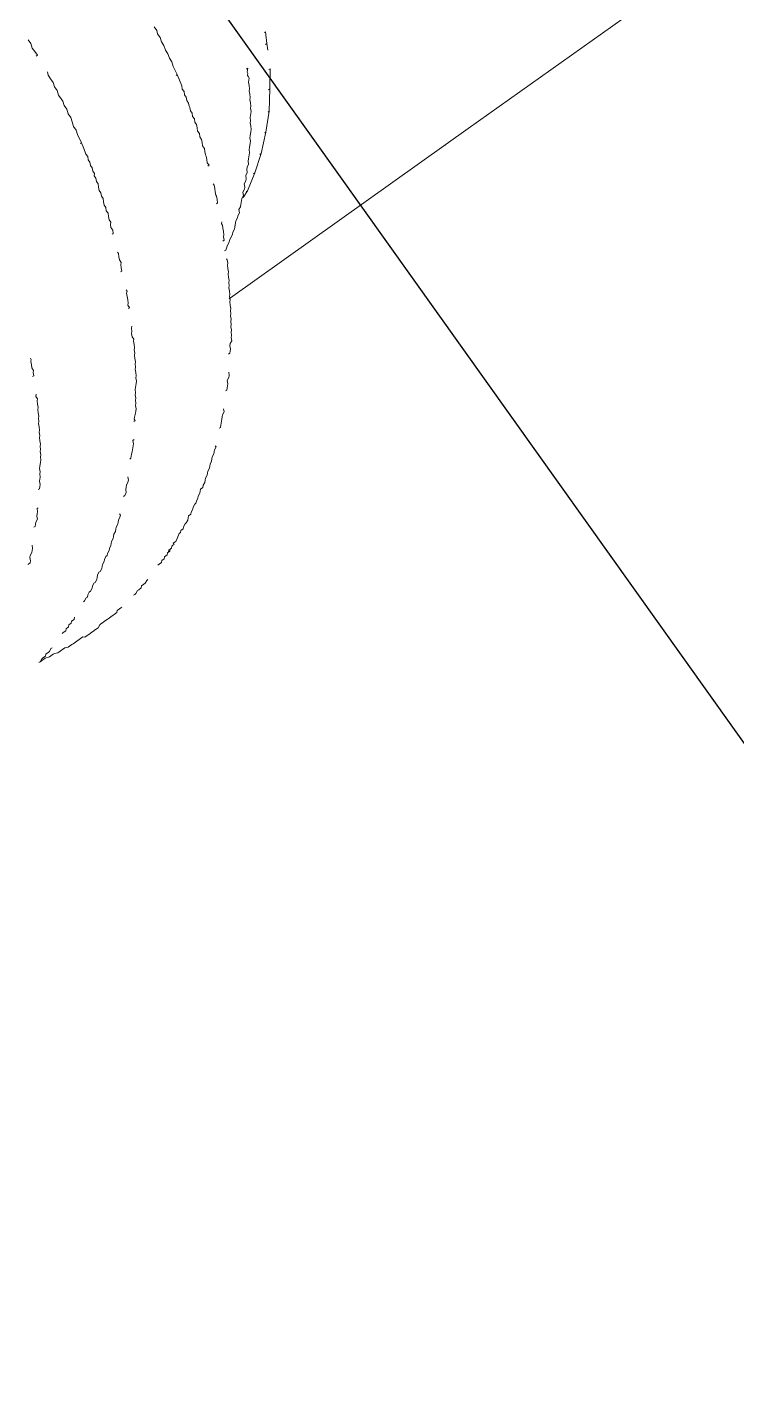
# Model space of a CAD drawing. Header units: feet. Extents: x 2321988 to 2329858, y 6722724 to 6730499.
# Drawn here: x 2326067.332 to 2326067.719, y 6726844.033 to 6726844.782 of the extents above; entities that cross this region are included whole.
import ezdxf

# ---------------------------------------------------------------- set-up
doc = ezdxf.new("R2010")
doc.units = ezdxf.units.FT
doc.header["$MEASUREMENT"] = 0
doc.layers.add('C-BESS-EQUIPMENT', color=255, linetype='Continuous')

# ---------------------------------------------------------------- blocks, each defined once
blk = doc.blocks.new('Midpoint Site Plan$0$P1730-01-0001')
at = {"color": 0, "linetype": 'ByBlock', "lineweight": -2}
blk.add_lwpolyline([(6.806, 35.1942), (-6.806, 35.1942), (-6.806, -35.1942), (6.806, -35.1942)], close=True, dxfattribs=at)
blk = doc.blocks.new('Midpoint Site Plan$0$A$C71e53a02')
at = {"lineweight": 9}
for points in [[(3.9466, -0.3557), (3.9466, -0.3557)], [(3.9466, -0.3557), (3.9466, -0.3849), (3.9564, -0.4142), (3.9564, -0.4434), (3.9564, -0.4726), (3.9661, -0.4726)], [(3.9564, -0.4726), (3.9564, -0.4726)], [(3.2255, -0.765), (3.2255, -0.7942), (3.2352, -0.8137), (3.2352, -0.8429), (3.245, -0.8722), (3.245, -0.9014), (3.2547, -0.9306), (3.2547, -0.9599), (3.2645, -0.9891), (3.2645, -1.0183), (3.2742, -1.0476), (3.284, -1.106), (3.2937, -1.145), (3.3035, -1.184), (3.3132, -1.2035), (3.3132, -1.223), (3.3229, -1.2425), (3.3229, -1.2619), (3.3327, -1.2814), (3.3327, -1.3009), (3.3424, -1.3204), (3.3424, -1.3302), (3.3522, -1.3496), (3.3522, -1.3691), (3.3619, -1.3886), (3.3619, -1.4081), (3.3717, -1.4276), (3.3717, -1.4471), (3.3814, -1.4666), (3.3912, -1.4861), (3.3912, -1.5056), (3.4009, -1.525), (3.4009, -1.5445), (3.4107, -1.564), (3.4204, -1.5835), (3.4204, -1.603), (3.4301, -1.6225), (3.4399, -1.642), (3.4399, -1.6517), (3.4496, -1.6712), (3.4594, -1.6907), (3.4594, -1.7102), (3.4691, -1.7102)], [(3.9661, -0.5993), (3.9758, -0.6188), (3.9758, -0.648), (3.9758, -0.6773), (3.9856, -0.7065), (3.9856, -0.7357), (3.9953, -0.765), (3.9953, -0.7942), (3.9953, -0.8137), (4.0051, -0.8429), (4.0051, -0.8722), (4.0148, -0.9014), (4.0148, -0.9306), (4.0246, -0.9599), (4.0343, -0.9891), (4.0343, -1.0183), (4.0441, -1.0476), (4.0538, -1.106), (4.0635, -1.145), (4.0733, -1.184), (4.0733, -1.2035), (4.083, -1.223), (4.083, -1.2425), (4.0928, -1.2619), (4.0928, -1.2814), (4.1025, -1.3009), (4.1025, -1.3204), (4.1123, -1.3302), (4.1123, -1.3496), (4.122, -1.3691), (4.122, -1.3886), (4.1318, -1.4081), (4.1415, -1.4276), (4.1415, -1.4471), (4.1512, -1.4666), (4.1512, -1.4861), (4.161, -1.5056), (4.1707, -1.525), (4.1707, -1.5445), (4.1805, -1.564), (4.1805, -1.5835), (4.1902, -1.603), (4.2, -1.6225), (4.2, -1.642), (4.2097, -1.6517), (4.2195, -1.6712), (4.2195, -1.6907), (4.2292, -1.7102), (4.239, -1.7102)], [(3.284, -1.106), (3.2937, -1.106)], [(4.0538, -1.106), (4.0635, -1.106)], [(2.6895, -1.2814), (2.6506, -1.2132), (2.6603, -1.2132)], [(2.709, -1.3204), (2.6895, -1.2814), (2.6993, -1.2814)], [(2.8844, -1.3399), (2.8942, -1.3399), (2.8844, -1.3399), (2.8942, -1.3496), (2.9039, -1.3594), (2.9039, -1.3691), (2.9137, -1.3789), (2.9137, -1.3886), (2.9137, -1.3984), (2.9234, -1.4081), (2.9332, -1.4179), (2.9429, -1.4373), (2.9526, -1.4568), (2.9624, -1.4666), (2.9721, -1.4861), (2.9819, -1.5056), (2.9916, -1.5153), (3.0014, -1.5348), (3.0111, -1.5543), (3.0209, -1.564), (3.0306, -1.5835), (3.0501, -1.603), (3.0598, -1.6128), (3.0696, -1.6322), (3.0793, -1.642), (3.0891, -1.6615), (3.0988, -1.681), (3.1086, -1.6907), (3.1281, -1.7102), (3.1378, -1.7199), (3.1475, -1.7394), (3.1573, -1.7492), (3.1768, -1.7687), (3.1865, -1.7784), (3.1963, -1.7979), (3.206, -1.8076), (3.2255, -1.8271), (3.2352, -1.8369), (3.245, -1.8564), (3.2645, -1.8661), (3.2742, -1.8759), (3.284, -1.8953), (3.3035, -1.9051), (3.3132, -1.9246), (3.3229, -1.9343), (3.3424, -1.9441), (3.3522, -1.9636), (3.3619, -1.9733), (3.3814, -1.983), (3.3912, -2.0025), (3.4107, -2.0123), (3.4204, -2.022), (3.4399, -2.0415), (3.4496, -2.0513), (3.4691, -2.061), (3.4789, -2.0805), (3.4984, -2.0902), (3.5081, -2.1), (3.5276, -2.1097), (3.5373, -2.1195), (3.5568, -2.139), (3.5666, -2.1487), (3.5861, -2.1585), (3.5958, -2.1682), (3.6153, -2.1779), (3.6348, -2.1877), (3.6445, -2.1974), (3.664, -2.2072), (3.6932, -2.2267), (3.703, -2.2267)], [(2.8455, -1.5348), (2.7675, -1.4276), (2.7772, -1.4276)], [(2.9332, -1.6517), (2.8455, -1.5348), (2.8552, -1.5348)], [(3.0306, -1.7492), (2.9332, -1.6517), (2.9429, -1.6517)], [(3.1378, -1.8466), (3.0306, -1.7492), (3.0404, -1.7492)], [(3.4594, -1.7102), (3.4594, -1.7102)], [(4.2292, -1.7102), (4.2292, -1.7102)], [(3.245, -1.9246), (3.1378, -1.8466), (3.1475, -1.8466)], [(3.5081, -1.8271), (3.5081, -1.8369), (3.5178, -1.8564), (3.5276, -1.8759), (3.5373, -1.8953), (3.5373, -1.9051), (3.5471, -1.9246), (3.5568, -1.9441), (3.5666, -1.9441)], [(4.2779, -1.8271), (4.2779, -1.8369), (4.2877, -1.8564), (4.2974, -1.8759), (4.2974, -1.8953), (4.3072, -1.9051), (4.3169, -1.9246), (4.3267, -1.9441), (4.3364, -1.9441)], [(3.3522, -1.9928), (3.245, -1.9246), (3.2547, -1.9246)], [(3.4009, -2.0123), (3.3522, -1.9928), (3.3619, -1.9928)], [(3.6055, -2.061), (3.6153, -2.0708), (3.6153, -2.0805), (3.625, -2.1), (3.6348, -2.1195), (3.6445, -2.139), (3.6543, -2.1487), (3.664, -2.1682), (3.6738, -2.1682)], [(4.3754, -2.061), (4.3754, -2.0708), (4.3851, -2.0805), (4.3949, -2.1), (4.4046, -2.1195), (4.4144, -2.139), (4.4241, -2.1487), (4.4241, -2.1682), (4.4338, -2.1682)], [(5.1452, -2.061), (5.1452, -2.0708), (5.155, -2.0805), (5.1647, -2.1), (5.1744, -2.1195), (5.1744, -2.139), (5.1842, -2.1487), (5.1939, -2.1682), (5.2037, -2.1682)], [(3.7225, -2.2754), (3.7225, -2.2851), (3.7322, -2.3046), (3.742, -2.3144), (3.7517, -2.3339), (3.7615, -2.3533), (3.7712, -2.3631), (3.7809, -2.3826), (3.7907, -2.4021), (3.8004, -2.4118), (3.8102, -2.4313), (3.8199, -2.4411), (3.8297, -2.4605), (3.8394, -2.48), (3.8492, -2.4898), (3.8589, -2.5093), (3.8687, -2.519), (3.8784, -2.5385), (3.8881, -2.558), (3.8979, -2.5677), (3.9076, -2.5872), (3.9174, -2.597), (3.9271, -2.6165), (3.9369, -2.6262), (3.9466, -2.6457), (3.9564, -2.6554), (3.9661, -2.6749), (3.9758, -2.6847), (3.9856, -2.7042), (3.9953, -2.7139), (4.0051, -2.7334), (4.0246, -2.7431), (4.0343, -2.7529), (4.0441, -2.7724), (4.0538, -2.7821), (4.0635, -2.7919), (4.0733, -2.7919)], [(4.4826, -2.2754), (4.4923, -2.2851), (4.5021, -2.3046), (4.5118, -2.3144), (4.5215, -2.3339), (4.5215, -2.3533), (4.5313, -2.3631), (4.541, -2.3826), (4.5508, -2.4021), (4.5605, -2.4118), (4.5703, -2.4313), (4.58, -2.4411), (4.5898, -2.4605), (4.5995, -2.48), (4.6093, -2.4898), (4.619, -2.5093), (4.6287, -2.519), (4.6385, -2.5385), (4.6482, -2.558), (4.658, -2.5677), (4.6677, -2.5872), (4.6775, -2.597), (4.697, -2.6165), (4.7067, -2.6262), (4.7164, -2.6457), (4.7262, -2.6554), (4.7359, -2.6749), (4.7457, -2.6847), (4.7554, -2.7042), (4.7652, -2.7139), (4.7749, -2.7334), (4.7847, -2.7431), (4.7944, -2.7529), (4.8139, -2.7724), (4.8236, -2.7821), (4.8236, -2.7919), (4.8334, -2.7919)], [(5.2524, -2.2754), (5.2621, -2.2851), (5.2621, -2.3046), (5.2719, -2.3144), (5.2816, -2.3339), (5.2914, -2.3533), (5.3011, -2.3631), (5.3109, -2.3826), (5.3206, -2.4021), (5.3304, -2.4118), (5.3401, -2.4313), (5.3498, -2.4411), (5.3596, -2.4605), (5.3693, -2.48), (5.3791, -2.4898), (5.3888, -2.5093), (5.3986, -2.519), (5.4083, -2.5385), (5.4181, -2.558), (5.4278, -2.5677), (5.4376, -2.5872), (5.4473, -2.597), (5.457, -2.6165), (5.4668, -2.6262), (5.4765, -2.6457), (5.4863, -2.6554), (5.5058, -2.6749), (5.5155, -2.6847), (5.5253, -2.7042), (5.535, -2.7139), (5.5447, -2.7334), (5.5545, -2.7431), (5.5642, -2.7529), (5.574, -2.7724), (5.5837, -2.7821), (5.5935, -2.7919), (5.6032, -2.7919)], [(0, -2.4995), (0.0292, -2.4995), (1.9392, -2.4995), (2.1146, -2.4995), (2.1243, -2.4995)], [(1.9392, -2.4995), (1.9489, -2.4995)], [(2.1146, -2.4995), (3.8492, -2.4995), (3.8589, -2.4995)], [(4.1415, -2.8893), (4.1415, -2.8893)], [(4.1415, -2.8893), (4.1512, -2.9088), (4.161, -2.9185), (4.1805, -2.9283), (4.1902, -2.9478), (4.2, -2.9575), (4.2097, -2.9673), (4.2195, -2.977), (4.2292, -2.977)], [(4.9016, -2.8893), (4.9113, -2.8893), (4.9211, -2.9088), (4.9308, -2.9185), (4.9406, -2.9283), (4.9601, -2.9478), (4.9698, -2.9575), (4.9795, -2.9673), (4.9893, -2.977), (4.999, -2.977)], [(5.6714, -2.8893), (5.6812, -2.8893), (5.6909, -2.9088), (5.7007, -2.9185), (5.7104, -2.9283), (5.7201, -2.9478), (5.7396, -2.9575), (5.7494, -2.9673), (5.7591, -2.977), (5.7689, -2.977)], [(4.3072, -3.0647), (4.3072, -3.0647)], [(4.3072, -3.0647), (4.3169, -3.0842), (4.3364, -3.0939), (4.3461, -3.1037), (4.3559, -3.1134), (4.3656, -3.1232), (4.3851, -3.1427), (4.3949, -3.1524), (4.4046, -3.1524)], [(5.077, -3.0647), (5.077, -3.0647)], [(5.077, -3.0647), (5.0867, -3.0842), (5.0965, -3.0939), (5.116, -3.1037), (5.1257, -3.1134), (5.1355, -3.1232), (5.1452, -3.1427), (5.1647, -3.1524), (5.1744, -3.1524)], [(5.8468, -3.0647), (5.8468, -3.0647)], [(5.8468, -3.0647), (5.8566, -3.0842), (5.8663, -3.0939), (5.8761, -3.1037), (5.8956, -3.1134), (5.9053, -3.1232), (5.915, -3.1427), (5.9248, -3.1524), (5.9345, -3.1524), (5.9443, -3.1524)], [(4.3949, -3.1524), (4.3949, -3.1524)], [(4.4923, -3.2304), (4.4923, -3.2401), (4.5118, -3.2499), (4.5215, -3.2596), (4.5313, -3.2694), (4.5508, -3.2791), (4.5605, -3.2888), (4.5703, -3.2986), (4.5898, -3.3083), (4.5995, -3.3181), (4.6093, -3.3278), (4.6287, -3.3376), (4.6385, -3.3473), (4.6482, -3.3571), (4.6677, -3.3668), (4.6775, -3.3765), (4.6872, -3.3863), (4.7067, -3.396), (4.7164, -3.4058), (4.7359, -3.4058), (4.7457, -3.4155), (4.7554, -3.4253), (4.7749, -3.435), (4.7847, -3.4448), (4.8041, -3.4545), (4.8139, -3.4642), (4.8236, -3.4642), (4.8431, -3.474), (4.8529, -3.4837), (4.8724, -3.4935), (4.8821, -3.5032), (4.9016, -3.5032), (4.9113, -3.513), (4.9211, -3.5227), (4.9406, -3.5325), (4.9503, -3.5325), (4.9698, -3.5422), (4.9795, -3.5519), (4.999, -3.5519), (5.0088, -3.5617), (5.0185, -3.5617), (5.0478, -3.5812), (5.0673, -3.5909), (5.0867, -3.5909), (5.0867, -3.6007), (5.0965, -3.6007), (5.1062, -3.6007), (5.116, -3.6104), (5.1257, -3.6104), (5.1355, -3.6104), (5.1452, -3.6202), (5.155, -3.6202), (5.1647, -3.6299), (5.1842, -3.6299), (5.1939, -3.6397), (5.2134, -3.6397), (5.2232, -3.6494), (5.2427, -3.6494), (5.2524, -3.6494)], [(5.1647, -3.1524), (5.1647, -3.1524)], [(5.2621, -3.2304), (5.2621, -3.2401), (5.2719, -3.2499), (5.2914, -3.2596), (5.3011, -3.2694), (5.3109, -3.2791), (5.3304, -3.2888), (5.3401, -3.2986), (5.3498, -3.3083), (5.3693, -3.3181), (5.3791, -3.3278), (5.3888, -3.3376), (5.4083, -3.3473), (5.4181, -3.3571), (5.4278, -3.3668), (5.4473, -3.3765), (5.457, -3.3863), (5.4765, -3.396), (5.4863, -3.4058), (5.496, -3.4058), (5.5155, -3.4155), (5.5253, -3.4253), (5.5447, -3.435), (5.5545, -3.4448), (5.5642, -3.4545), (5.5837, -3.4642), (5.5935, -3.4642), (5.613, -3.474), (5.6227, -3.4837), (5.6324, -3.4935), (5.6519, -3.5032), (5.6617, -3.5032), (5.6812, -3.513), (5.6909, -3.5227), (5.7104, -3.5325), (5.7201, -3.5325), (5.7396, -3.5422), (5.7494, -3.5519), (5.7591, -3.5519), (5.7786, -3.5617), (5.7884, -3.5617)], [(5.0088, -3.5617), (5.0088, -3.5617)], [(5.7786, -3.5617), (5.7786, -3.5617)], [(5.1257, -3.6104), (5.1355, -3.6202), (5.155, -3.6202)], [(5.2427, -3.6494), (5.2427, -3.6494)], [(5.8956, -3.6104), (5.9053, -3.6202), (5.9248, -3.6202), (5.9345, -3.6299), (5.954, -3.6299), (5.9638, -3.6397), (5.9833, -3.6397), (5.993, -3.6494), (6.0125, -3.6494), (6.0222, -3.6494)], [(6.0125, -3.6494), (6.0125, -3.6494)], [(5.3596, -3.6884), (5.3693, -3.6884), (5.3888, -3.6981), (5.3986, -3.6981), (5.4181, -3.6981), (5.4278, -3.7079), (5.4473, -3.7079), (5.457, -3.7079), (5.4765, -3.7176), (5.4863, -3.7176), (5.496, -3.7176)], [(5.6032, -3.7371), (5.613, -3.7371), (5.6227, -3.7371), (5.6422, -3.7371), (5.6519, -3.7468), (5.6714, -3.7468), (5.6812, -3.7468), (5.7007, -3.7468), (5.7201, -3.7468), (5.7299, -3.7468), (5.7494, -3.7468), (5.7591, -3.7468), (5.7786, -3.7468), (5.7884, -3.7468), (5.8079, -3.7566), (5.8176, -3.7566), (5.8371, -3.7566), (5.8468, -3.7566), (5.8663, -3.7566), (5.8761, -3.7566), (5.8956, -3.7566), (5.915, -3.7566), (5.9248, -3.7468), (5.9443, -3.7468), (5.954, -3.7468), (5.9735, -3.7468), (5.9833, -3.7468), (6.0027, -3.7468), (6.0125, -3.7468), (6.032, -3.7468), (6.0417, -3.7468), (6.0612, -3.7371), (6.0807, -3.7371), (6.0904, -3.7371), (6.1099, -3.7371), (6.1197, -3.7371), (6.1392, -3.7274), (6.1489, -3.7274), (6.1684, -3.7274), (6.1781, -3.7274), (6.2074, -3.7176), (6.2366, -3.7176), (6.2464, -3.7176)], [(6.1294, -3.6884), (6.1392, -3.6884), (6.1587, -3.6981), (6.1684, -3.6981), (6.1879, -3.6981), (6.1976, -3.7079), (6.2171, -3.7079), (6.2269, -3.7079), (6.2464, -3.7176), (6.2561, -3.7176)], [(6.2464, -3.7176), (6.2464, -3.7176)]]:
    blk.add_lwpolyline(points, dxfattribs=at)

msp = doc.modelspace()

# ---------------------------------------------------------------- wipeouts: each hides what was drawn before it
msp.add_wipeout([(2326064.17456, 6726849.7753), (2326064.71751, 6726850.16214), (2326071.53559, 6726840.59259), (2326070.99264, 6726840.20575)]).dxf.layer = 'C-BESS-EQUIPMENT'

# ---------------------------------------------------------------- next in the draw order: block references
at = {"layer": 'C-BESS-EQUIPMENT', "yscale": 0.08333333333333331, "zscale": 0.08333333333333331}
for name, p, xscale, rotation in [('Midpoint Site Plan$0$P1730-01-0001', (2326067.85508, 6726845.18395), 0.08333333333333331, 35.46898082920265), ('Midpoint Site Plan$0$A$C71e53a02', (2326067.5836, 6726844.99053), -0.08333333333333331, 35.46898082920264)]:
    msp.add_blockref(name, p, dxfattribs=dict(at, xscale=xscale, rotation=rotation))

# ---------------------------------------------------------------- next in the draw order: wipeouts: each hides what was drawn before it
msp.add_wipeout([(2326044.1544, 6726887.54167), (2326077.85795, 6726840.23687), (2326077.40832, 6726839.91652), (2326043.70467, 6726887.22144)]).dxf.layer = 'C-BESS-EQUIPMENT'

# ---------------------------------------------------------------- next in the draw order: wipeouts: each hides what was drawn before it
msp.add_wipeout([(2326040.08225, 6726884.64036), (2326073.7858, 6726837.33556), (2326073.33617, 6726837.01521), (2326039.63253, 6726884.32013)]).dxf.layer = 'C-BESS-EQUIPMENT'

# ---------------------------------------------------------------- next in the draw order: wipeouts: each hides what was drawn before it
msp.add_wipeout([(2326036.0101, 6726881.73905), (2326069.71366, 6726834.43425), (2326069.26402, 6726834.1139), (2326035.56038, 6726881.41882)]).dxf.layer = 'C-BESS-EQUIPMENT'

doc.saveas('drawing.dxf')
